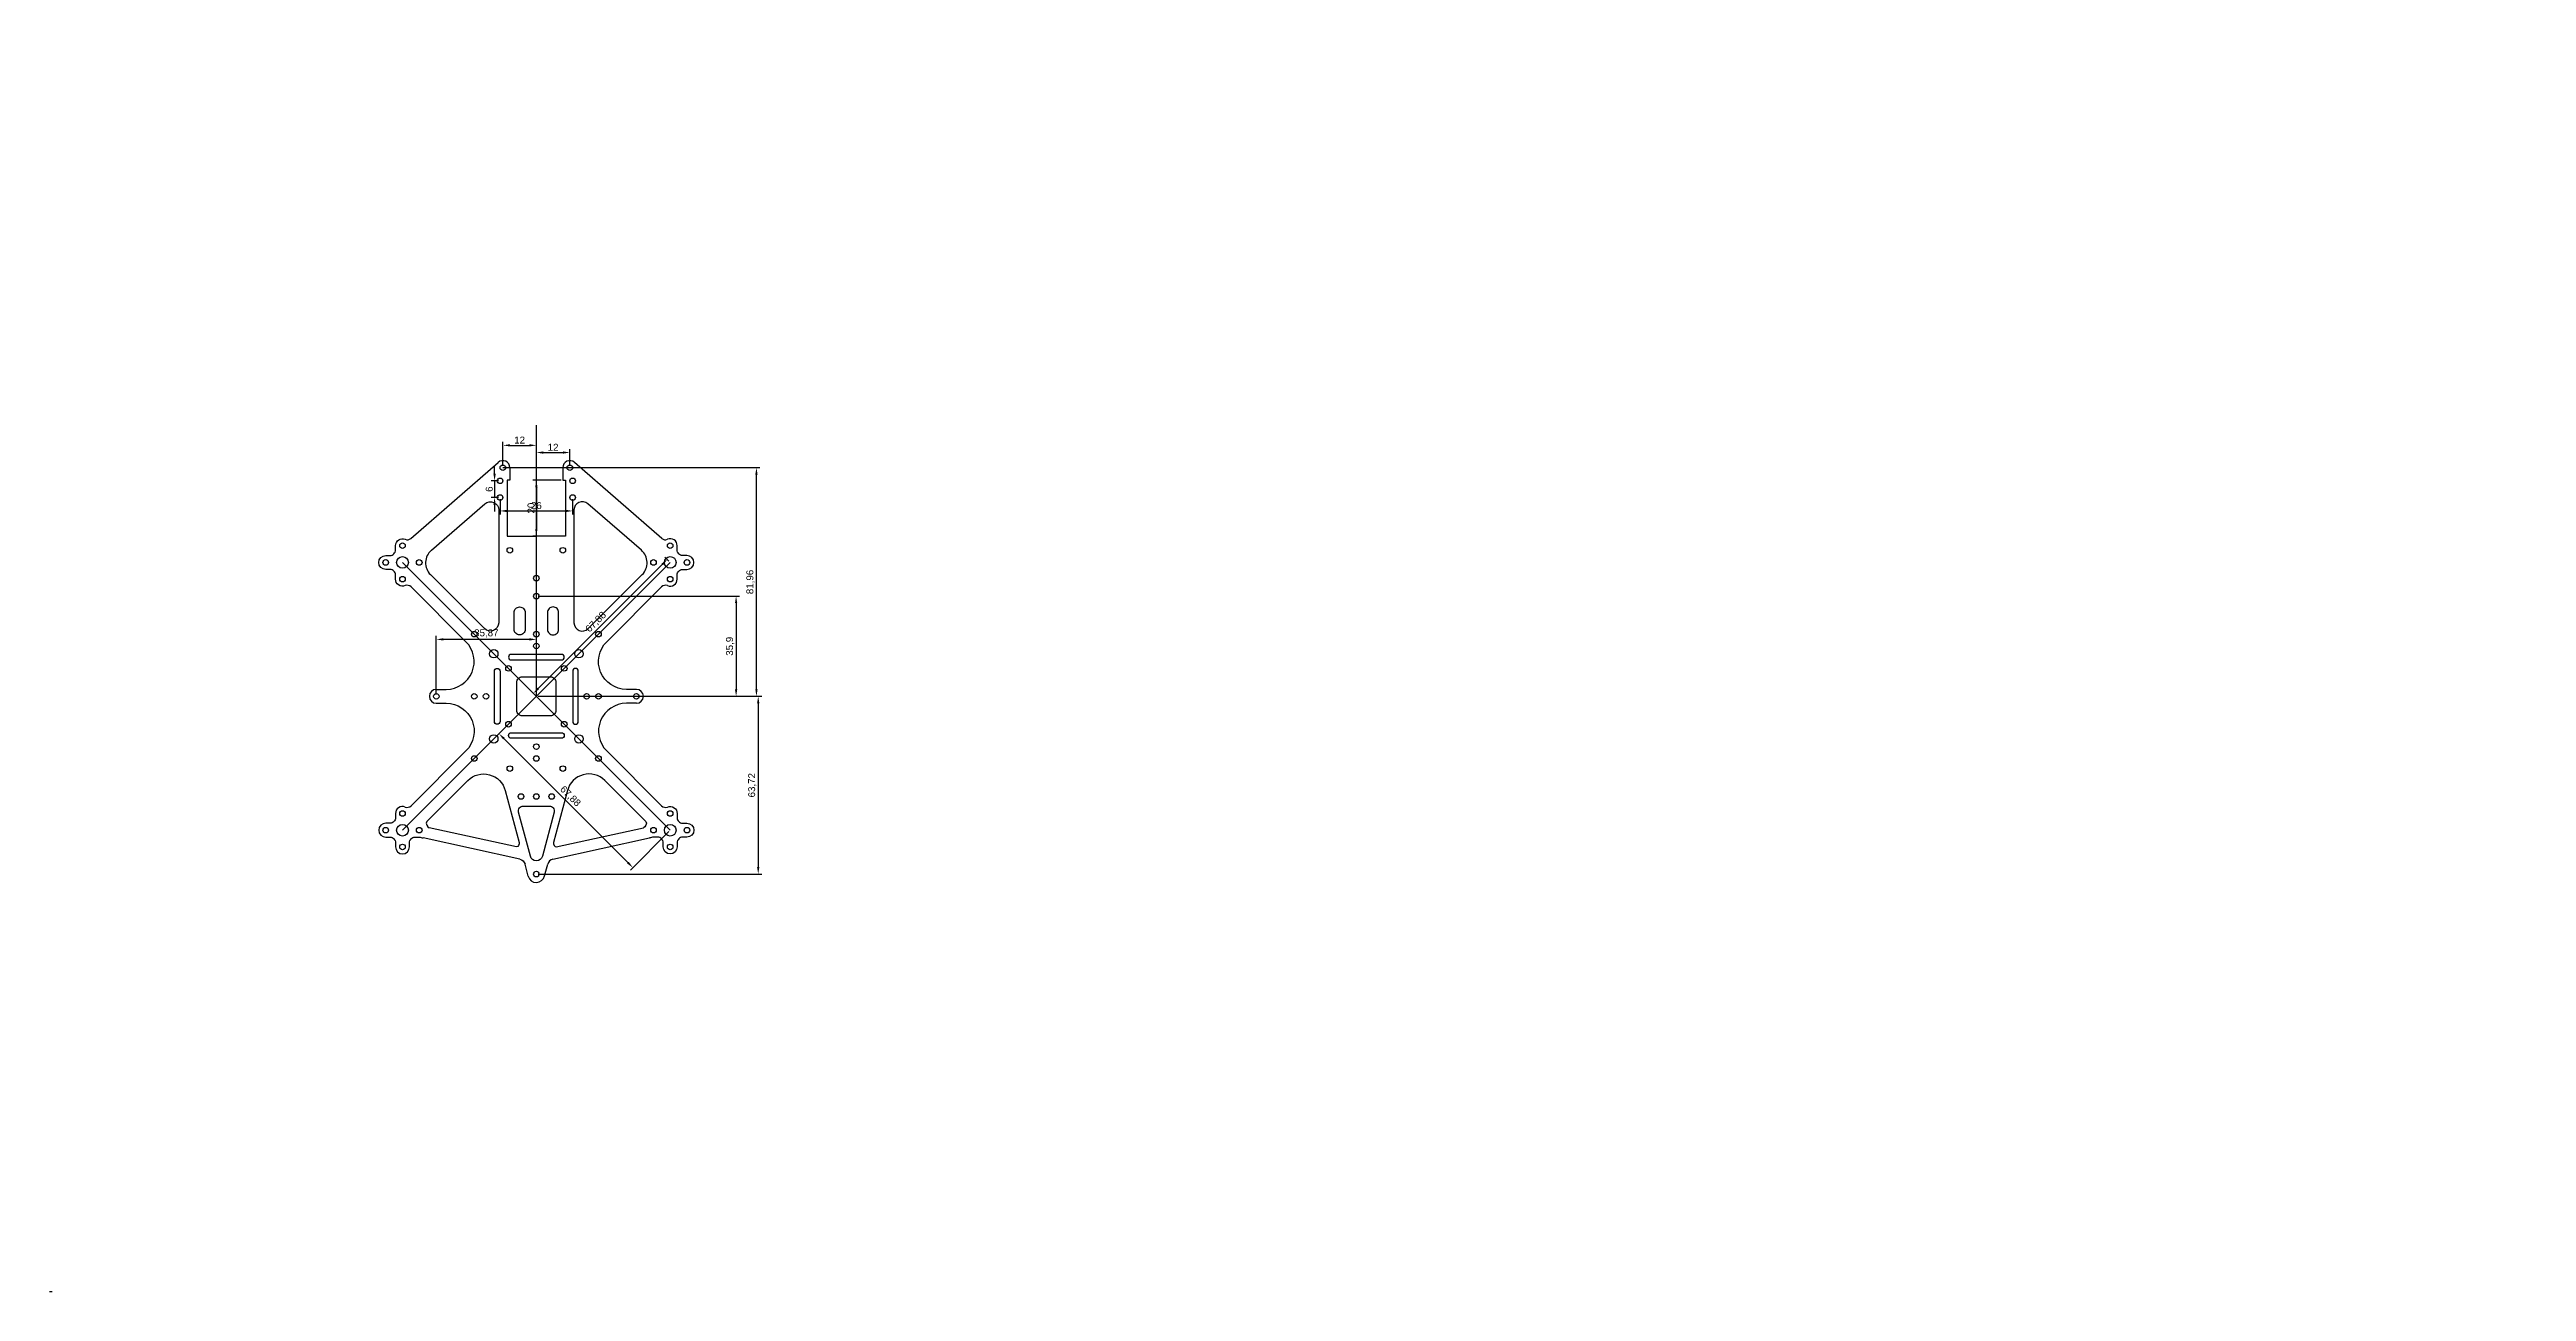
# Model space of a CAD drawing. Header units: millimetres. Extents: x -100 to 3453, y -129 to 1651.
# Drawn here: x -100 to 788, y -129 to 316 of the extents above; entities that cross this region are included whole.
import ezdxf
from ezdxf import colors
from ezdxf.entities.mleader import LeaderData, LeaderLine
from ezdxf.math import Vec2, Vec3

# ---------------------------------------------------------------- set-up
doc = ezdxf.new("R2010")
doc.units = ezdxf.units.MM
doc.styles.get("Standard").update_dxf_attribs({"font": 'arial.ttf'})
doc.dimstyles.new('ISO-25', dxfattribs={"dimtxt": 2.5, "dimasz": 2.5, "dimexe": 1.25, "dimexo": 0.625, "dimtad": 1, "dimtxsty": 'Standard', "dimcen": 2.5, "dimadec": 0, "dimazin": 0, "dimtfac": 1, "dimtmove": 0, "dimatfit": 3, "dimfxl": 1, "dimarcsym": 0})

# ---------------------------------------------------------------- blocks, each defined once
blk = doc.blocks.new('*U5')
blk.add_circle((0, 0), 1)
blk = doc.blocks.new('*U6')
at = {"color": 0, "linetype": 'ByBlock', "lineweight": -2, "transparency": 16777216}
for p, rotation in [((52.57, 106.4), 90.00000000000001), ((52.57, 61.85), 180), ((97.11, 61.85), 270)]:
    blk.add_blockref('*U5', p, dxfattribs=dict(at, rotation=rotation))
blk.add_blockref('*U5', (97.11, 106.4), dxfattribs=at)
blk = doc.blocks.new('*U7')
blk.add_circle((0, 0), 1)
blk = doc.blocks.new('*U8')
at = {"color": 0, "linetype": 'ByBlock', "lineweight": -2, "transparency": 16777216}
for p, rotation in [((74.84, 106.4), 89.99999999999997), ((52.57, 84.13), 180), ((74.84, 61.85), 269.9999999999999)]:
    blk.add_blockref('*U7', p, dxfattribs=dict(at, rotation=rotation))
blk.add_blockref('*U7', (97.11, 84.13), dxfattribs=at)
blk = doc.blocks.new('*D9')
at = {"color": 0, "lineweight": -2, "transparency": 16777216}
for p, q in [((122.4, 132.56), (120.89, 134.06)), ((75.55, 86.96), (120.01, 131.41)), ((74.4, 84.57), (72.89, 86.07))]:
    blk.add_line(p, q, dxfattribs=at)
at = {"color": 0, "transparency": 16777216}
for points in [[(119.72, 131.71), (120.3, 131.12), (121.78, 133.18)], [(75.25, 87.25), (75.84, 86.66), (73.78, 85.19)]]:
    blk.add_solid(points, dxfattribs=at)
at = {"layer": 'Defpoints', "color": 0, "transparency": 16777216}
for p in [(121.78, 133.18), (122.84, 132.12), (74.84, 84.13)]:
    blk.add_point(p, dxfattribs=at)
at = {"color": 0, "transparency": 16777216, "insert": (96.27, 110.69), "char_height": 2.5, "attachment_point": 5, "rotation": 44.99429}
blk.add_mtext('67,88', dxfattribs=at)
blk = doc.blocks.new('*D10')
at = {"color": 0, "lineweight": -2, "transparency": 16777216}
for p, q in [((74.4, 83.68), (60.56, 69.85)), ((63.22, 68.96), (107.68, 24.51)), ((122.4, 35.69), (108.56, 21.86))]:
    blk.add_line(p, q, dxfattribs=at)
at = {"color": 0, "transparency": 16777216}
for points in [[(63.51, 69.26), (62.92, 68.67), (61.45, 70.73)], [(107.98, 24.8), (107.39, 24.21), (109.45, 22.74)]]:
    blk.add_solid(points, dxfattribs=at)
at = {"layer": 'Defpoints', "color": 0, "transparency": 16777216}
for p in [(74.84, 84.13), (122.84, 36.14), (109.45, 22.74)]:
    blk.add_point(p, dxfattribs=at)
at = {"color": 0, "transparency": 16777216, "insert": (86.95, 48.24), "char_height": 2.5, "attachment_point": 5, "rotation": 315.00571}
blk.add_mtext('67,88', dxfattribs=at)
blk = doc.blocks.new('*D11')
at = {"color": 0, "lineweight": -2, "transparency": 16777216}
for p, q in [((75.47, 120.02), (147.72, 120.02)), ((146.47, 117.52), (146.47, 86.63)), ((75.47, 84.13), (147.72, 84.13))]:
    blk.add_line(p, q, dxfattribs=at)
at = {"color": 0, "transparency": 16777216}
for points in [[(146.06, 117.52), (146.89, 117.52), (146.47, 120.02)], [(146.06, 86.63), (146.89, 86.63), (146.47, 84.13)]]:
    blk.add_solid(points, dxfattribs=at)
at = {"layer": 'Defpoints', "color": 0, "transparency": 16777216}
for p in [(74.84, 120.02), (74.84, 84.13), (146.47, 84.13)]:
    blk.add_point(p, dxfattribs=at)
at = {"color": 0, "transparency": 16777216, "insert": (144.35, 102.07), "char_height": 2.5, "attachment_point": 5, "rotation": 90}
blk.add_mtext('35,9', dxfattribs=at)
blk = doc.blocks.new('*D12')
at = {"color": 0, "lineweight": -2, "transparency": 16777216}
for p, q in [((38.97, 84.75), (38.97, 105.78)), ((72.34, 104.53), (41.47, 104.53)), ((74.84, 84.75), (74.84, 105.78))]:
    blk.add_line(p, q, dxfattribs=at)
at = {"color": 0, "transparency": 16777216}
for points in [[(41.47, 104.95), (41.47, 104.12), (38.97, 104.53)], [(72.34, 104.95), (72.34, 104.12), (74.84, 104.53)]]:
    blk.add_solid(points, dxfattribs=at)
at = {"layer": 'Defpoints', "color": 0, "transparency": 16777216}
for p in [(38.97, 104.53), (38.97, 84.13), (74.84, 84.13)]:
    blk.add_point(p, dxfattribs=at)
at = {"color": 0, "transparency": 16777216, "insert": (56.91, 106.66), "char_height": 2.5, "attachment_point": 5}
blk.add_mtext('35,87', dxfattribs=at)
blk = doc.blocks.new('*D13')
at = {"color": 0, "lineweight": -2, "transparency": 16777216}
for p, q in [((75.47, 84.13), (155.65, 84.13)), ((154.4, 81.63), (154.4, 22.9)), ((75.47, 20.4), (155.65, 20.4))]:
    blk.add_line(p, q, dxfattribs=at)
at = {"color": 0, "transparency": 16777216}
for points in [[(153.99, 81.63), (154.82, 81.63), (154.4, 84.13)], [(153.99, 22.9), (154.82, 22.9), (154.4, 20.4)]]:
    blk.add_solid(points, dxfattribs=at)
at = {"layer": 'Defpoints', "color": 0, "transparency": 16777216}
for p in [(74.84, 84.13), (74.84, 20.4), (154.4, 20.4)]:
    blk.add_point(p, dxfattribs=at)
at = {"color": 0, "transparency": 16777216, "insert": (152.28, 52.26), "char_height": 2.5, "attachment_point": 5, "rotation": 90}
blk.add_mtext('63,72', dxfattribs=at)
blk = doc.blocks.new('*D14')
at = {"color": 0, "lineweight": -2, "transparency": 16777216}
for p, q in [((75.47, 166.09), (155.02, 166.09)), ((153.77, 86.63), (153.77, 163.59)), ((75.47, 84.13), (155.02, 84.13))]:
    blk.add_line(p, q, dxfattribs=at)
at = {"color": 0, "transparency": 16777216}
for points in [[(153.36, 163.59), (154.19, 163.59), (153.77, 166.09)], [(153.36, 86.63), (154.19, 86.63), (153.77, 84.13)]]:
    blk.add_solid(points, dxfattribs=at)
at = {"layer": 'Defpoints', "color": 0, "transparency": 16777216}
for p in [(74.84, 166.09), (153.77, 166.09), (74.84, 84.13)]:
    blk.add_point(p, dxfattribs=at)
at = {"color": 0, "transparency": 16777216, "insert": (151.64, 125.11), "char_height": 2.5, "attachment_point": 5, "rotation": 90}
blk.add_mtext('81,96', dxfattribs=at)
blk = doc.blocks.new('*D15')
at = {"color": 0, "lineweight": -2, "transparency": 16777216}
for p, q in [((74.84, 166.72), (74.84, 172.76)), ((77.34, 171.51), (84.34, 171.51)), ((86.84, 166.72), (86.84, 172.76))]:
    blk.add_line(p, q, dxfattribs=at)
at = {"color": 0, "transparency": 16777216}
for points in [[(77.34, 171.93), (77.34, 171.09), (74.84, 171.51)], [(84.34, 171.93), (84.34, 171.09), (86.84, 171.51)]]:
    blk.add_solid(points, dxfattribs=at)
at = {"layer": 'Defpoints', "color": 0, "transparency": 16777216}
for p in [(86.84, 171.51), (74.84, 166.09), (86.84, 166.09)]:
    blk.add_point(p, dxfattribs=at)
at = {"color": 0, "transparency": 16777216, "insert": (80.84, 173.39), "char_height": 2.5, "attachment_point": 5}
blk.add_mtext('12', dxfattribs=at)
blk = doc.blocks.new('*D16')
at = {"color": 0, "lineweight": -2, "transparency": 16777216}
for p, q in [((62.84, 166.72), (62.84, 175.34)), ((65.34, 174.09), (72.34, 174.09)), ((74.84, 166.72), (74.84, 175.34))]:
    blk.add_line(p, q, dxfattribs=at)
at = {"color": 0, "transparency": 16777216}
for points in [[(65.34, 174.51), (65.34, 173.68), (62.84, 174.09)], [(72.34, 174.51), (72.34, 173.68), (74.84, 174.09)]]:
    blk.add_solid(points, dxfattribs=at)
at = {"layer": 'Defpoints', "color": 0, "transparency": 16777216}
for p in [(74.84, 174.09), (62.84, 166.09), (74.84, 166.09)]:
    blk.add_point(p, dxfattribs=at)
at = {"color": 0, "transparency": 16777216, "insert": (68.84, 175.98), "char_height": 2.5, "attachment_point": 5}
blk.add_mtext('12', dxfattribs=at)
blk = doc.blocks.new('*U18')
blk.add_circle((0, 0), 1)
blk = doc.blocks.new('*U19')
at = {"color": 0, "linetype": 'ByBlock', "lineweight": -2, "transparency": 16777216}
for p, rotation in [((116.84, 36.14), 180), ((122.84, 42.14), 90), ((122.84, 30.14), 270)]:
    blk.add_blockref('*U18', p, dxfattribs=dict(at, rotation=rotation))
blk.add_blockref('*U18', (128.84, 36.14), dxfattribs=at)
blk = doc.blocks.new('*U20')
blk.add_circle((0, 0), 1)
blk = doc.blocks.new('*U21')
at = {"color": 0, "linetype": 'ByBlock', "lineweight": -2, "transparency": 16777216}
for p, rotation in [((122.84, 138.12), 90), ((116.84, 132.12), 180), ((122.84, 126.12), 270)]:
    blk.add_blockref('*U20', p, dxfattribs=dict(at, rotation=rotation))
blk.add_blockref('*U20', (128.84, 132.12), dxfattribs=at)
blk = doc.blocks.new('*U22')
blk.add_circle((0, 0), 1)
blk = doc.blocks.new('*U23')
at = {"color": 0, "linetype": 'ByBlock', "lineweight": -2, "transparency": 16777216}
for p, rotation in [((26.84, 138.12), 90), ((20.84, 132.12), 180), ((26.84, 126.12), 270)]:
    blk.add_blockref('*U22', p, dxfattribs=dict(at, rotation=rotation))
blk.add_blockref('*U22', (32.84, 132.12), dxfattribs=at)
blk = doc.blocks.new('*U24')
blk.add_circle((0, 0), 1)
blk = doc.blocks.new('*U25')
at = {"color": 0, "linetype": 'ByBlock', "lineweight": -2, "transparency": 16777216}
for p, rotation in [((20.84, 36.14), 180), ((26.84, 42.14), 89.99999999999999), ((26.84, 30.14), 270)]:
    blk.add_blockref('*U24', p, dxfattribs=dict(at, rotation=rotation))
blk.add_blockref('*U24', (32.84, 36.14), dxfattribs=at)
blk = doc.blocks.new('*D26')
at = {"color": 0, "lineweight": -2, "transparency": 16777216}
for p, q in [((83.72, 161.59), (73.59, 161.59)), ((74.84, 159.09), (74.84, 144.09)), ((83.72, 141.59), (73.59, 141.59))]:
    blk.add_line(p, q, dxfattribs=at)
at = {"color": 0, "transparency": 16777216}
for points in [[(74.42, 159.09), (75.26, 159.09), (74.84, 161.59)], [(74.42, 144.09), (75.26, 144.09), (74.84, 141.59)]]:
    blk.add_solid(points, dxfattribs=at)
at = {"layer": 'Defpoints', "color": 0, "transparency": 16777216}
for p in [(84.34, 161.59), (74.84, 141.59), (84.34, 141.59)]:
    blk.add_point(p, dxfattribs=at)
at = {"color": 0, "transparency": 16777216, "insert": (72.94, 151.59), "char_height": 2.5, "attachment_point": 5, "rotation": 90}
blk.add_mtext('20', dxfattribs=at)
blk = doc.blocks.new('*D27')
at = {"color": 0, "lineweight": -2, "transparency": 16777216}
for p, q in [((61.22, 161.38), (58.61, 161.38)), ((59.86, 163.88), (59.86, 166.38)), ((59.86, 161.38), (59.86, 155.38)), ((61.22, 155.38), (58.61, 155.38)), ((59.86, 152.88), (59.86, 150.38))]:
    blk.add_line(p, q, dxfattribs=at)
at = {"color": 0, "transparency": 16777216}
for points in [[(59.45, 163.88), (60.28, 163.88), (59.86, 161.38)], [(59.45, 152.88), (60.28, 152.88), (59.86, 155.38)]]:
    blk.add_solid(points, dxfattribs=at)
at = {"layer": 'Defpoints', "color": 0, "transparency": 16777216}
for p in [(61.84, 161.38), (59.86, 155.38), (61.84, 155.38)]:
    blk.add_point(p, dxfattribs=at)
at = {"color": 0, "transparency": 16777216, "insert": (57.96, 158.38), "char_height": 2.5, "attachment_point": 5, "rotation": 90}
blk.add_mtext('6', dxfattribs=at)
blk = doc.blocks.new('*D28')
at = {"color": 0, "lineweight": -2, "transparency": 16777216}
for p, q in [((61.84, 154.75), (61.84, 149.33)), ((87.84, 154.75), (87.84, 149.33)), ((64.34, 150.58), (85.34, 150.58))]:
    blk.add_line(p, q, dxfattribs=at)
at = {"color": 0, "transparency": 16777216}
for points in [[(64.34, 151), (64.34, 150.16), (61.84, 150.58)], [(85.34, 151), (85.34, 150.16), (87.84, 150.58)]]:
    blk.add_solid(points, dxfattribs=at)
at = {"layer": 'Defpoints', "color": 0, "transparency": 16777216}
for p in [(61.84, 155.38), (87.84, 155.38), (87.84, 150.58)]:
    blk.add_point(p, dxfattribs=at)
at = {"color": 0, "transparency": 16777216, "insert": (74.84, 152.48), "char_height": 2.5, "attachment_point": 5}
blk.add_mtext('26', dxfattribs=at)

msp = doc.modelspace()

# ---------------------------------------------------------------- linework, layer by layer
for p, q in [((74.841, 84.126), (74.841, 181.303)), ((62.841, 166.091), (86.841, 166.091)), ((26.841, 132.116), (122.841, 36.136)), ((122.841, 132.116), (26.841, 36.136)), ((71.926, 19.693), (70.774, 24.001)), ((77.772, 19.765), (78.908, 24.001))]:
    msp.add_line(p, q)
for points in [[(29.824, 140.709), (61.201, 167.978)], [(65.341, 166.091), (65.341, 161.591), (64.341, 161.591), (64.341, 141.591), (74.841, 141.591)], [(84.341, 166.091), (84.341, 161.591), (85.341, 161.591), (85.341, 141.591), (74.841, 141.591)], [(119.857, 140.709), (88.481, 167.978)], [(67.725, 30.214), (36.459, 37.028)], [(81.957, 30.214), (113.223, 37.028)], [(68.958, 25.797), (34.308, 33.348)], [(80.724, 25.797), (115.374, 33.348)]]:
    msp.add_lwpolyline(points)
for points in [[(37.186, 136.508), (56.373, 153.183, -0.6431775), (61.341, 150.919), (61.341, 110.521, -0.6681426), (56.22, 108.4), (36.879, 127.736)], [(112.496, 136.508), (93.309, 153.183, 0.6431775), (88.341, 150.919), (88.341, 110.521, 0.6681426), (93.462, 108.4), (112.802, 127.736)], [(27.778, 123.799, -0.5318462), (24.341, 126.116), (24.341, 127.616, 0.4142136), (22.341, 129.616), (20.841, 129.616, -1), (20.841, 134.616), (22.341, 134.616, 0.4142136), (24.341, 136.616), (24.341, 138.116, -0.5408714), (27.843, 140.407)], [(121.903, 123.799, 0.5318462), (125.341, 126.116), (125.341, 127.616, -0.4142136), (127.341, 129.616), (128.841, 129.616, 1), (128.841, 134.616), (127.341, 134.616, -0.4142136), (125.341, 136.616), (125.341, 138.116, 0.5408714), (121.839, 140.407)], [(38.972, 86.626), (42.537, 86.626, 0.6682147), (49.608, 103.698), (29.942, 123.359)], [(110.71, 86.626), (107.144, 86.626, -0.6682147), (100.074, 103.698), (119.739, 123.359)], [(38.972, 81.626), (42.537, 81.626, -0.6682147), (49.608, 64.554), (29.942, 44.893)], [(110.71, 81.626), (107.144, 81.626, 0.6682147), (100.074, 64.554), (119.739, 44.893)], [(35.599, 39.236), (50.32, 53.954, -0.577317), (63.704, 50.367), (68.702, 31.728)], [(114.083, 39.236), (99.362, 53.954, 0.577317), (85.978, 50.367), (80.98, 31.728)], [(27.778, 44.453, 0.5318462), (24.341, 42.136), (24.341, 40.636, -0.4142136), (22.341, 38.636), (20.841, 38.636, 1), (20.841, 33.636), (22.341, 33.636, -0.4142136), (24.341, 31.636), (24.341, 30.136, 1), (29.341, 30.136), (29.341, 31.636, -0.4142136), (31.341, 33.636), (32.841, 33.636)], [(121.903, 44.453, -0.5318462), (125.341, 42.136), (125.341, 40.636, 0.4142136), (127.341, 38.636), (128.841, 38.636, -1), (128.841, 33.636), (127.341, 33.636, 0.4142136), (125.341, 31.636), (125.341, 30.136, -1), (120.341, 30.136), (120.341, 31.636, 0.4142136), (118.341, 33.636), (116.841, 33.636)]]:
    msp.add_lwpolyline(points, format="xyb")
for points in [[(68.841, 116.157, -0.4142136), (70.841, 114.157), (70.841, 108.157, -0.4142136), (68.841, 106.157, -0.4142136), (66.841, 108.157), (66.841, 114.157, -0.4142136)], [(80.841, 116.157, 0.4142136), (78.841, 114.157), (78.841, 108.157, 0.4142136), (80.841, 106.157, 0.4142136), (82.841, 108.157), (82.841, 114.157, 0.4142136)], [(64.841, 98.157, 0.4142136), (65.841, 97.157), (83.841, 97.157, 0.4142136), (84.841, 98.157, 0.4142136), (83.841, 99.157), (65.841, 99.157, 0.4142136)], [(60.81, 94.126, -0.4142136), (61.81, 93.126), (61.81, 75.126, -0.4142136), (60.81, 74.126, -0.4142136), (59.81, 75.126), (59.81, 93.126, -0.4142136)], [(69.841, 91.126), (79.841, 91.126, -0.4142136), (81.841, 89.126), (81.841, 79.126, -0.4142136), (79.841, 77.126), (69.841, 77.126, -0.4142136), (67.841, 79.126), (67.841, 89.126, -0.4142136)], [(88.872, 94.126, 0.4142136), (87.872, 93.126), (87.872, 75.126, 0.4142136), (88.872, 74.126, 0.4142136), (89.872, 75.126), (89.872, 93.126, 0.4142136)], [(64.841, 70.095, -0.4142136), (65.841, 71.095), (83.841, 71.095, -0.4142136), (84.841, 70.095, -0.4142136), (83.841, 69.095), (65.841, 69.095, -0.4142136)], [(81.211, 42.563), (76.993, 26.818, -0.767327), (72.689, 26.818), (68.47, 42.563, -0.4931454), (70.192, 44.806), (79.49, 44.806, -0.4931454)]]:
    msp.add_lwpolyline(points, format="xyb", close=True)
for centre, radius in [((61.841, 161.375), 1), ((62.841, 166.091), 1), ((86.841, 166.091), 1), ((87.841, 161.375), 1), ((61.841, 155.375), 1), ((87.841, 155.375), 1), ((26.841, 132.116), 2.1), ((65.341, 136.478), 1), ((84.341, 136.478), 1), ((122.841, 132.116), 2.1), ((74.841, 126.478), 1), ((74.841, 120.023), 1), ((59.591, 99.376), 1.5), ((74.841, 102.157), 1), ((90.091, 99.376), 1.5), ((64.841, 94.126), 1), ((84.841, 94.126), 1), ((38.972, 84.126), 1), ((56.81, 84.126), 1), ((92.872, 84.126), 1), ((110.71, 84.126), 1), ((64.841, 74.126), 1), ((84.841, 74.126), 1), ((59.591, 68.876), 1.5), ((74.841, 66.095), 1), ((90.091, 68.876), 1.5), ((65.341, 58.229), 1), ((84.341, 58.229), 1), ((69.341, 48.229), 1), ((74.841, 48.229), 1), ((80.341, 48.229), 1), ((26.841, 36.136), 2.1), ((122.841, 36.136), 2.1), ((74.841, 20.403), 1)]:
    msp.add_circle(centre, radius)
for centre, radius, start, end in [((62.841, 166.091), 2.5, 0, 130.992842), ((86.841, 166.091), 2.5, 49.007158, 180), ((28.595, 142.125), 1.875, 246.369253, 310.992842), ((41.122, 131.979), 6, 130.992842, 225.005712), ((108.56, 131.979), 6, 314.994288, 49.007158), ((121.087, 142.125), 1.875, 229.007158, 293.630747), ((28.528, 121.945), 2, 45.005712, 112.024436), ((121.153, 121.945), 2, 67.975564, 134.994288), ((38.972, 84.126), 2.5, 90, 270), ((110.71, 84.126), 2.5, 270, 90), ((28.528, 46.307), 2, 247.975564, 314.994288), ((121.153, 46.307), 2, 225.005712, 292.024436), ((74.841, 20.403), 3, 193.685867, 347.714536)]:
    msp.add_arc(centre, radius, start, end)
for points in [[(35.599, 39.236), (35.041, 38.677), (35.687, 37.196), (36.459, 37.028)], [(114.083, 39.236), (114.641, 38.677), (113.995, 37.196), (113.223, 37.028)], [(32.841, 33.636), (33.339, 33.636), (33.821, 33.454), (34.308, 33.348)], [(68.702, 31.728), (68.857, 31.148), (68.312, 30.086), (67.725, 30.214)], [(80.98, 31.728), (80.824, 31.148), (81.37, 30.086), (81.957, 30.214)], [(116.841, 33.636), (116.343, 33.636), (115.861, 33.454), (115.374, 33.348)], [(68.958, 25.797), (69.79, 25.615), (70.553, 24.823), (70.774, 24.001)], [(80.724, 25.797), (79.892, 25.615), (79.129, 24.823), (78.908, 24.001)], [(-99.721, -129.191), (-99.388, -129.191), (-99.055, -129.191), (-98.721, -129.191)], [(-99.721, -129.191), (-99.388, -129.191), (-99.055, -129.191), (-98.721, -129.191)]]:
    msp.add_open_spline(points, degree=3)

# ---------------------------------------------------------------- block references
for name in ['*U23', '*U21', '*U6', '*U8', '*U25', '*U19']:
    msp.add_blockref(name, (0, 0))

# ---------------------------------------------------------------- dimensions: what is measured, and where the dimension line sits
for base, p1, p2, picture, middle in [((74.841, 174.095), (62.841, 166.091), (74.841, 166.091), '*D16', (68.841, 175.975)), ((86.841, 171.509), (74.841, 166.091), (86.841, 166.091), '*D15', (80.841, 173.389)), ((87.841, 150.578), (61.841, 155.375), (87.841, 155.375), '*D28', (74.841, 152.48)), ((38.972, 104.532), (74.841, 84.126), (38.972, 84.126), '*D12', (56.907, 106.66))]:
    dim = msp.add_linear_dim(base=base, p1=p1, p2=p2, dimstyle='ISO-25')
    dim.commit()
    dim.dimension.update_dxf_attribs({"geometry": picture, "text_midpoint": middle})
for base, p1, p2, picture, middle in [((59.862, 155.375), (61.841, 161.375), (61.841, 155.375), '*D27', (57.96, 158.375)), ((74.841, 141.591), (84.341, 161.591), (84.341, 141.591), '*D26', (72.939, 151.591)), ((153.772, 166.0907), (74.8409, 84.126), (74.8409, 166.0907), '*D14', (151.6446, 125.1084)), ((146.472, 84.126), (74.841, 120.023), (74.841, 84.126), '*D11', (144.345, 102.075)), ((154.404, 20.403), (74.841, 84.126), (74.841, 20.403), '*D13', (152.277, 52.265))]:
    dim = msp.add_linear_dim(base=base, p1=p1, p2=p2, angle=90, dimstyle='ISO-25')
    dim.commit()
    dim.dimension.update_dxf_attribs({"geometry": picture, "text_midpoint": middle})
for p2, distance, picture, middle in [((122.841, 132.116), 1.503, '*D9', (96.274, 110.688)), ((122.841, 36.136), -18.942, '*D10', (86.952, 48.24))]:
    dim = msp.add_aligned_dim(p1=(74.841, 84.126), p2=p2, distance=distance, dimstyle='ISO-25')
    dim.commit()
    dim.dimension.update_dxf_attribs({"geometry": picture, "text_midpoint": middle})

# ---------------------------------------------------------------- leaders
ml = msp.add_multileader_mtext('Standard')
ml.set_content('', color=256)
ml.set_leader_properties()
ml.build(insert=Vec2(0, 0))
ctx = ml.context
ctx.base_point, ctx.plane_origin = Vec3(3451.051, 1649.402), Vec3(3473.104, 1658.731)
ctx.text_align_type = 2
notes = []
notes.append((ctx, [(0, (0, 0, 0), (0, 0), (1, 0), 1, [])]))
ctx.mtext.insert, ctx.mtext.alignment, ctx.mtext.flow_direction = Vec3(3453.051, 1651.402), 3, 5
for ctx, leaders in notes:
    for number, flags, end, landing, length, lines in leaders:
        leader = LeaderData()
        leader.index, (leader.has_last_leader_line, leader.has_dogleg_vector, leader.attachment_direction) = number, flags
        leader.last_leader_point, leader.dogleg_vector, leader.dogleg_length = Vec3(end), Vec3(landing), length
        for number, points, colour, breaks in lines:
            line = LeaderLine()
            line.index, line.vertices, line.color, line.breaks = number, Vec3.list(points), colors.encode_raw_color(colour), breaks
            leader.lines.append(line)
        ctx.leaders.append(leader)

doc.saveas('drawing.dxf')
